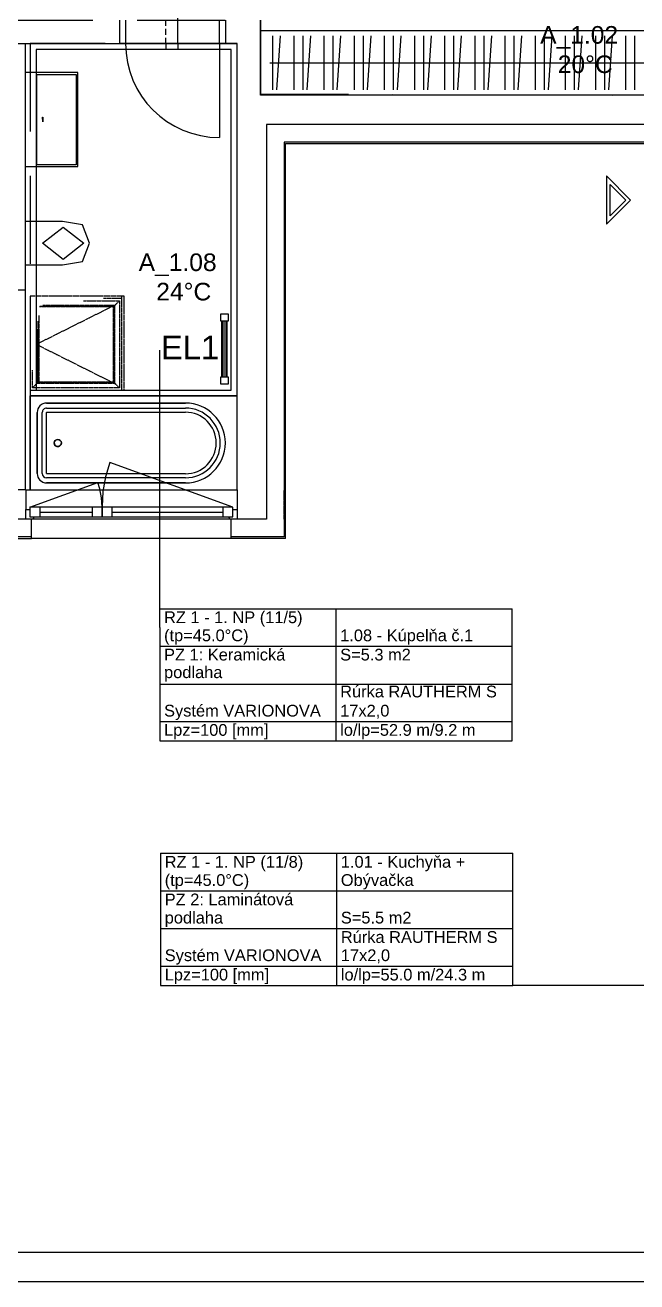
# Model space of a CAD drawing. Header units: millimetres. Extents: x -9498 to 115159, y -2045 to 31741.
# Drawn here: x 4779 to 9989, y -1682 to 9016 of the extents above; entities that cross this region are included whole.
import ezdxf

# ---------------------------------------------------------------- set-up
doc = ezdxf.new("R2010")
doc.units = ezdxf.units.MM
for name, pattern in [('__IARKOVAN___3MM', [6, 3, -3]), ('BODKO__IARKOVAN___3MM', [5, 3, -1, 0, -1]), ('DASH', [75, 50, -25]), ('NAD_ROVINOU_REZU__VIDITE__N___', [6, 3, -1.5, 0, -1.5])]:
    doc.linetypes.add(name, pattern=pattern)
for name, color, linetype in [('DXF_LAYER', 1, 'Continuous'), ('ODVODN__POTRUBIE___PODL__VYK_', 7, 'Continuous'), ('PODLAHOVKA', 7, 'Continuous'), ('POLO_KY', 7, 'Continuous'), ('PR_VODN__POTRUBIE___PODL__VYK_', 7, 'Continuous'), ('TABU_KY', 7, 'Continuous'), ('UK_REBRIK', 94, 'Continuous'), ('vyk-vratka-ZARIADENIE', 7, 'Continuous'), ('Z_NA_PRECHODOV_CH_POTRUB_', 7, 'Continuous')]:
    doc.layers.add(name, color=color, linetype=linetype)
doc.layers.add('NETLAC', color=6, linetype='Continuous', plot=False)
doc.layers.add('OKRAJOV__DILAT_CIA_PDL', color=2, linetype='Continuous', lineweight=30)
doc.styles.add('ARIAL', font='arial.ttf')
doc.styles.add('ISOCPEUR', font='arial.ttf')

# ---------------------------------------------------------------- blocks, each defined once
blk = doc.blocks.new('podklad')
at = {"layer": 'DXF_LAYER', "color": 8, "linetype": 'Continuous'}
for p, q in [((15421.995805, -11397.883266), (15421.995805, -11197.883266)), ((15471.995805, -11197.883266), (15471.995805, -11397.883266)), ((16271.995805, -11397.883266), (16271.995805, -11197.883266)), ((16321.995805, -11197.883266), (16321.995805, -11397.883266)), ((16621.995805, -11837.883266), (16621.995805, -11197.883266)), ((16621.995805, -11837.883266), (16621.995805, -11287.883266)), ((16621.995805, -11287.883266), (20121.996293, -11287.883266)), ((16726.995805, -11792.883266), (16726.995805, -11332.883266)), ((16760.951859, -11792.32272), (16793.03975, -11333.443813)), ((16906.996293, -11792.883266), (16906.996293, -11332.883266)), ((16983.919145, -11792.883266), (16983.919145, -11332.883266)), ((17017.875199, -11792.32272), (17049.96309, -11333.443813)), ((17163.919145, -11792.883266), (17163.919145, -11332.883266)), ((17240.841996, -11792.883266), (17240.841996, -11332.883266)), ((17274.798051, -11792.32272), (17306.885942, -11333.443813)), ((17420.841996, -11792.883266), (17420.841996, -11332.883266)), ((17497.764848, -11792.883266), (17497.764848, -11332.883266)), ((17531.720902, -11792.32272), (17563.808793, -11333.443813)), ((17677.764848, -11792.883266), (17677.764848, -11332.883266)), ((17754.687699, -11792.883266), (17754.687699, -11332.883266)), ((17788.643754, -11792.32272), (17820.732621, -11333.443813)), ((17934.687699, -11792.883266), (17934.687699, -11332.883266)), ((18011.611527, -11792.883266), (18011.611527, -11332.883266)), ((18045.567582, -11792.32272), (18077.655473, -11333.443813)), ((18191.611527, -11792.883266), (18191.611527, -11332.883266)), ((18268.534379, -11792.883266), (18268.534379, -11332.883266)), ((18302.490434, -11792.32272), (18334.578324, -11333.443813)), ((18448.534379, -11792.883266), (18448.534379, -11332.883266)), ((18525.457231, -11792.883266), (18525.457231, -11332.883266)), ((18559.413285, -11792.32272), (18591.501176, -11333.443813)), ((18705.457231, -11792.883266), (18705.457231, -11332.883266)), ((18782.380082, -11792.883266), (18782.380082, -11332.883266)), ((18816.336137, -11792.32272), (18848.424027, -11333.443813)), ((18962.380082, -11792.883266), (18962.380082, -11332.883266)), ((19039.302934, -11792.883266), (19039.302934, -11332.883266)), ((19073.259965, -11792.32272), (19105.347856, -11333.443813)), ((19219.302934, -11792.883266), (19219.302934, -11332.883266)), ((19296.226762, -11792.883266), (19296.226762, -11332.883266)), ((19330.182817, -11792.32272), (19362.270707, -11333.443813)), ((19476.226762, -11792.883266), (19476.226762, -11332.883266)), ((19553.149613, -11792.883266), (19553.149613, -11332.883266)), ((19587.105668, -11792.32272), (19619.193559, -11333.443813)), ((19733.149613, -11792.883266), (19733.149613, -11332.883266)), ((19810.072465, -11792.883266), (19810.072465, -11332.883266)), ((14466.995805, -11397.883266), (15421.995805, -11397.883266)), ((14616.995805, -11397.883266), (14616.995805, -13497.882778)), ((15471.995805, -11397.883266), (15421.995805, -11397.883266)), ((16271.995805, -11397.883266), (15471.995805, -11397.883266)), ((16321.995805, -11397.883266), (16271.995805, -11397.883266)), ((16271.995805, -11397.883266), (16271.995805, -12197.883266)), ((16321.995805, -11397.883266), (16421.995805, -11397.883266)), ((16421.995805, -15197.882778), (16421.995805, -11397.883266)), ((15066.995805, -11645.383266), (14616.995805, -11645.383266)), ((14716.995805, -11660.383266), (15052.488481, -11660.383266)), ((14716.995805, -12430.383266), (14716.995805, -11660.383266)), ((15052.488481, -11660.383266), (15052.488481, -12430.383266)), ((15066.995805, -12445.383266), (15066.995805, -11645.383266)), ((16701.995805, -11562.883266), (20041.996293, -11562.883266)), ((20121.996293, -11837.883266), (16621.995805, -11837.883266)), ((20121.996293, -11837.883266), (16621.995805, -11837.883266)), ((16671.995805, -12087.883266), (16671.995805, -15447.882778)), ((20071.996293, -12087.883266), (16671.995805, -12087.883266)), ((16821.996293, -12237.883266), (16821.996293, -15597.882778)), ((19921.996293, -12237.883266), (16821.996293, -12237.883266)), ((16833.996293, -15609.882778), (16833.996293, -12249.883266)), ((16833.996293, -12249.883266), (20071.996293, -12249.883266)), ((14616.995805, -12445.383266), (15066.995805, -12445.383266)), ((15052.488481, -12430.383266), (14716.995805, -12430.383266)), ((19773.996293, -12730.882778), (19568.266801, -12525.153774)), ((19568.266801, -12525.153774), (19568.266801, -12936.61227)), ((19598.266801, -12597.579556), (19731.569535, -12730.882778)), ((19598.266801, -12864.186001), (19598.266801, -12597.579556)), ((19568.266801, -12936.61227), (19773.996293, -12730.882778)), ((19731.569535, -12730.882778), (19598.266801, -12864.186001)), ((14934.495805, -12913.905239), (14616.995805, -12913.905239)), ((14616.995805, -13281.860317), (14934.495805, -13281.860317)), ((14616.995805, -13497.882778), (14466.995805, -13497.882778)), ((14616.995805, -13497.882778), (14616.995805, -15197.882778)), ((14659.495805, -15197.882778), (14659.495805, -14397.882778)), ((14659.495805, -14397.882778), (16421.995805, -14397.882778)), ((16421.995805, -14397.882778), (14659.495805, -14397.882778)), ((14659.495805, -14397.882778), (14659.495805, -15197.882778)), ((14719.495805, -15057.882778), (14719.495805, -14537.882778)), ((14719.495805, -14537.882778), (14719.495805, -15057.882778)), ((14719.495805, -15057.882778), (14719.495805, -14537.882778)), ((14762.639359, -15057.882778), (14762.639359, -14537.882778)), ((14797.370317, -15057.882778), (14797.370317, -14537.882778)), ((14799.495805, -14457.882778), (15981.995805, -14457.882778)), ((15981.995805, -14457.882778), (14799.495805, -14457.882778)), ((14799.495805, -14457.882778), (15981.995805, -14457.882778)), ((14799.495805, -14501.026333), (15981.995805, -14501.026333)), ((14799.495805, -14535.75729), (15981.995805, -14535.75729)), ((16385.995805, -15343.882778), (15339.178422, -14962.872524)), ((15981.995805, -15060.008266), (14799.495805, -15060.008266)), ((14657.995805, -15343.882778), (15234.966996, -15133.88229)), ((15981.995805, -15094.739224), (14799.495805, -15094.739224)), ((14799.495805, -15137.882778), (15981.995805, -15137.882778)), ((14799.495805, -15137.882778), (15981.995805, -15137.882778)), ((15981.995805, -15137.882778), (14799.495805, -15137.882778)), ((14621.995805, -15197.882778), (14509.495805, -15197.882778)), ((14621.995805, -15197.882778), (16421.995805, -15197.882778)), ((14621.995805, -15197.882778), (14621.995805, -15363.882778)), ((16421.995805, -15197.882778), (16421.995805, -15363.882778)), ((14621.995805, -15447.882778), (14621.995805, -15363.882778)), ((14621.995805, -15363.882778), (14657.995805, -15363.882778)), ((15271.995805, -15343.882778), (14657.995805, -15343.882778)), ((14657.995805, -15343.882778), (14657.995805, -15363.882778)), ((14657.995805, -15363.882778), (14657.995805, -15427.882778)), ((14741.995805, -15343.882778), (14741.995805, -15427.882778)), ((14741.995805, -15385.882778), (15187.995805, -15385.882778)), ((15187.995805, -15343.882778), (15187.995805, -15427.882778)), ((15271.995805, -15427.882778), (15271.995805, -15343.882778)), ((16385.995805, -15343.882778), (15271.995805, -15343.882778)), ((15271.995805, -15343.882778), (15271.995805, -15427.882778)), ((15355.995805, -15343.882778), (15355.995805, -15427.882778)), ((15355.995805, -15385.882778), (16301.995805, -15385.882778)), ((16301.995805, -15343.882778), (16301.995805, -15427.882778)), ((16385.995805, -15363.882778), (16385.995805, -15343.882778)), ((16385.995805, -15427.882778), (16385.995805, -15363.882778)), ((16385.995805, -15363.882778), (16421.995805, -15363.882778)), ((16421.995805, -15363.882778), (16421.995805, -15447.882778)), ((14621.995805, -15447.882778), (13726.995805, -15447.882778)), ((14682.995805, -15447.882778), (14621.995805, -15447.882778)), ((14657.995805, -15427.882778), (14692.995805, -15427.882778)), ((14671.995805, -15609.882778), (14671.995805, -15447.882778)), ((14692.995805, -15427.882778), (14682.995805, -15447.882778)), ((16360.995805, -15447.882778), (14682.995805, -15447.882778)), ((14692.995805, -15427.882778), (15271.995805, -15427.882778)), ((15271.995805, -15427.882778), (16350.995805, -15427.882778)), ((16350.995805, -15427.882778), (16385.995805, -15427.882778)), ((16360.995805, -15447.882778), (16350.995805, -15427.882778)), ((16421.995805, -15447.882778), (16360.995805, -15447.882778)), ((16371.995805, -15609.882778), (16371.995805, -15447.882778)), ((16671.995805, -15447.882778), (16421.995805, -15447.882778)), ((14671.995805, -15597.882778), (13676.995805, -15597.882778)), ((13676.995805, -15609.882778), (14671.995805, -15609.882778)), ((16371.995805, -15609.882778), (14671.995805, -15609.882778)), ((16821.996293, -15597.882778), (16371.995805, -15597.882778)), ((16833.996293, -15609.882778), (16371.995805, -15609.882778))]:
    blk.add_line(p, q, dxfattribs=at)
at = {"layer": 'DXF_LAYER', "color": 8, "linetype": 'BODKO__IARKOVAN___3MM'}
blk.add_line((15421.995805, -11397.883266), (16321.995805, -11397.883266), dxfattribs=at)
at = {"layer": 'DXF_LAYER', "color": 8, "linetype": '__IARKOVAN___3MM'}
for p, q in [((14659.495805, -13547.882778), (14659.495805, -14347.882778)), ((15459.495805, -13547.882778), (14659.495805, -13547.882778)), ((15459.495805, -14347.882778), (15459.495805, -13547.882778)), ((14659.495805, -14347.882778), (15459.495805, -14347.882778))]:
    blk.add_line(p, q, dxfattribs=at)
at = {"layer": 'DXF_LAYER', "color": 8, "linetype": 'NAD_ROVINOU_REZU__VIDITE__N___'}
for p, q in [((15439.495805, -13567.882778), (15284.462602, -13567.882778)), ((15439.495805, -14347.882778), (15439.495805, -13550.168423)), ((14712.096391, -13957.882778), (15386.924516, -13620.458462)), ((15370.687699, -13638.61813), (14740.539262, -13638.61813)), ((14741.163774, -13633.152798), (15376.153031, -13633.152798)), ((15380.301469, -13627.077114), (14766.413774, -13627.077114)), ((15113.425981, -13587.426235), (15419.952348, -13587.426235)), ((15376.153031, -13633.152798), (15370.687699, -13638.61813)), ((15370.687699, -14277.147427), (15370.687699, -13638.61813)), ((15376.153031, -13633.152798), (15376.153031, -14282.612759)), ((15419.952348, -13587.426235), (15380.301469, -13627.077114)), ((15380.301469, -14288.688442), (15380.301469, -13627.077114)), ((15419.952348, -13587.426235), (15419.952348, -14328.339321)), ((14726.69307, -14282.612759), (14726.69307, -13759.792934)), ((14732.158402, -13711.96188), (14732.158402, -14277.147427)), ((14718.690141, -13829.83395), (14718.690141, -14288.688442)), ((14712.096391, -13957.882778), (15386.925004, -14295.308071)), ((14679.039262, -14328.339321), (14679.039262, -14176.846157)), ((14718.690141, -14288.688442), (14679.039262, -14328.339321)), ((15419.952348, -14328.339321), (14679.039262, -14328.339321)), ((14718.690141, -14288.688442), (15380.301469, -14288.688442)), ((14732.158402, -14277.147427), (14726.69307, -14282.612759)), ((14726.69307, -14282.612759), (15376.153031, -14282.612759)), ((14732.158402, -14277.147427), (15370.687699, -14277.147427)), ((15376.153031, -14282.612759), (15370.687699, -14277.147427)), ((15380.301469, -14288.688442), (15419.952348, -14328.339321)), ((14659.495805, -14347.882778), (15439.495805, -14347.882778)), ((16821.996293, -15447.882778), (16821.996293, -15197.882778))]:
    blk.add_line(p, q, dxfattribs=at)
at = {"layer": 'DXF_LAYER', "color": 8, "linetype": 'Continuous'}
for points in [[(14766.995805, -12065.383266), (14765.908891, -12025.412563), (14766.995805, -12025.383266)], [(14766.995805, -12025.383266), (14768.082719, -12065.35397), (14766.995805, -12065.383266)], [(14799.495805, -14535.75729), (14799.611527, -14540.005337), (14797.370317, -14537.882778)], [(15339.177934, -14962.872036), (15302.334184, -15085.671841), (15302.334184, -15085.671841), (15279.842973, -15211.891567), (15272.003129, -15339.859341), (15271.995805, -15343.882778)], [(14797.370317, -15057.882778), (14801.618363, -15057.767056), (14799.495805, -15060.008266)], [(15271.995805, -15343.882778), (15266.990434, -15265.640591), (15266.990434, -15265.640591), (15252.054887, -15188.674282), (15234.966996, -15133.88229)]]:
    blk.add_lwpolyline(points, dxfattribs=at)
for points in [[(15165.395707, -13097.882778, 0), (15106.729692, -12941.471157, 0), (14934.495805, -12913.905239, 0)], [(14765.325395, -13097.882778, 0), (14940.360551, -12959.871548, 0)], [(14940.360551, -12959.871548, 0), (15115.395707, -13097.882778, 0)], [(14940.360551, -13235.894009, 0), (14765.325395, -13097.882778, 0)], [(14934.495805, -13281.860317, 0), (15106.729692, -13254.294399, 0), (15165.395707, -13097.882778, 0)], [(15115.395707, -13097.882778, 0), (14940.360551, -13235.894009, 0)]]:
    blk.add_polyline3d(points, dxfattribs=at)
for centre, radius, start, end in [((16271.995805, -11397.883266), 800, 180.000005, 270.000001), ((14799.495805, -14537.882778), 80, 89.999992, 180.000001), ((14799.495805, -14537.882778), 80, 89.999992, 180.000005), ((14799.495805, -14537.882778), 80, 89.999992, 180.000005), ((14799.495805, -14537.882778), 36.856339, 89.999992, 180.000005), ((15981.995805, -14797.882778), 296.856354, 270.000001, 89.999992), ((15981.995805, -14797.882778), 262.12558, 270.000001, 89.999992), ((15981.995805, -14797.882778), 340, 270.000001, 89.999992), ((15981.995805, -14797.882778), 340, 270.000001, 89.999992), ((15981.995805, -14797.882778), 340, 270.000001, 89.999992), ((14895.16182, -14797.882778), 30, 0.00001, 180.000001), ((14895.16182, -14797.882778), 30, 180.000005, 0.00001), ((14799.495805, -15057.882778), 80, 180.000001, 270.000001), ((14799.495805, -15057.882778), 80, 180.000005, 270.000001), ((14799.495805, -15057.882778), 80, 180.000005, 270.000001), ((14799.495805, -15057.882778), 36.856339, 180.000005, 270.000001)]:
    blk.add_arc(centre, radius, start, end, dxfattribs=at)
blk = doc.blocks.new('REBRIK450')
at = {"layer": 'UK_REBRIK', "ltscale": 3}
for p, q in [((35966, 10595), (35966, 11070)), ((35973, 10595), (35973, 11070)), ((35989, 10595), (35989, 11070)), ((36005, 10595), (36005, 11070)), ((36011, 10595), (36011, 11070))]:
    blk.add_line(p, q, dxfattribs=at)
for points in [[(36018, 11070), (36018, 11133), (35955, 11133), (35955, 11070), (36018, 11070)], [(36018, 10533), (36018, 10595), (35955, 10595), (35955, 10533), (36018, 10533)]]:
    blk.add_lwpolyline(points, dxfattribs=at)
blk = doc.blocks.new('UK_VALUL')
at = {"layer": 'DXF_LAYER', "color": 8, "linetype": 'Continuous'}
blk.add_circle((5057.1, 5458.9), 30, dxfattribs=at)
blk.add_circle((5057.1, 5458.9), 30, dxfattribs=at)
at = {"layer": 'ODVODN__POTRUBIE___PODL__VYK_', "color": 172, "linetype": 'DASH'}
for q in [(5978, 9188.9), (5978, 8808.9)]:
    blk.add_line((5978, 8858.9), q, dxfattribs=at)
at = {"layer": 'OKRAJOV__DILAT_CIA_PDL', "color": 0, "linetype": 'DASH', "ltscale": 15}
for points in [[(2356.5, 9058.9), (6784, 9058.9), (6784, 8428.9), (10284, 8418.9), (10284, 8978.9), (11784, 8978.9), (11784, 10088.9), (10354, 10088.9), (10364, 12371.9), (8624, 12371.9), (8624, 12233.9), (8509, 12233.9), (8509, 13213.6), (6746.5, 13213.6), (6746.5, 11328.9), (8509, 11328.9), (8509, 11433.9), (8624, 11433.9), (8624, 10088.9), (2356.5, 10088.9), (2356.5, 9058.9)], [(6584, 5858.9), (6584, 8858.9), (4821.5, 8858.9), (4821.5, 5858.9), (6584, 5858.9)]]:
    blk.add_lwpolyline(points, dxfattribs=at)
at = {"layer": 'PODLAHOVKA', "color": 92}
blk.add_lwpolyline([(6534, 5908.9), (6534, 8808.9), (4871.5, 8808.9), (4871.5, 5908.9), (6534, 5908.9)], dxfattribs=at)
at = {"layer": 'PR_VODN__POTRUBIE___PODL__VYK_', "color": 12}
for q in [(6078, 9088.9), (6078, 8808.9)]:
    blk.add_line((6078, 8858.9), q, dxfattribs=at)
at = {"layer": 'TABU_KY'}
for p, q in [((5927, 3888.2), (5927, 6248.2)), ((5927, 4047.2), (8927, 4047.2)), ((7427, 3729.2), (7427, 4047.2)), ((5927, 3729.2), (8927, 3729.2)), ((7427, 3406.2), (7427, 3729.2)), ((5927, 3406.2), (8927, 3406.2)), ((7427, 3088.2), (7427, 3406.2)), ((5927, 3088.2), (8927, 3088.2)), ((7427, 2924.2), (7427, 3088.2)), ((5932.5, 1966.2), (8932.5, 1966.2)), ((7432.5, 1646.2), (7432.5, 1966.2)), ((5932.5, 1646.2), (8932.5, 1646.2)), ((7432.5, 1326.2), (7432.5, 1646.2)), ((5932.5, 1326.2), (8932.5, 1326.2)), ((7432.5, 1006.2), (7432.5, 1326.2)), ((5932.5, 1006.2), (8932.5, 1006.2)), ((7432.5, 841.2), (7432.5, 1006.2)), ((11494.5, 841.2), (8932.5, 841.2))]:
    blk.add_line(p, q, dxfattribs=at)
for points in [[(5927, 3888.2), (5927, 2924.2), (8927, 2924.2), (8927, 4047.2)], [(5932.5, 1966.2), (5932.5, 841.2), (8932.5, 841.2), (8932.5, 1966.2)]]:
    blk.add_lwpolyline(points, dxfattribs=at)
at = {"layer": 'Z_NA_PRECHODOV_CH_POTRUB_', "color": 2}
blk.add_line((6784, 8428.9), (6784, 8428.9), dxfattribs=at)
at = {"layer": 'UK_REBRIK', "xscale": -1, "rotation": 1.577624990645177e-06}
blk.add_blockref('REBRIK450', (42464.2, -4573.7), dxfattribs=at)
at = {"layer": 'DXF_LAYER', "color": 8, "style": 'ISOCPEUR'}
for s, p in [('A_1.02', (9165.1, 8857.8)), ('20°C', (9315.1, 8607.8)), ('A_1.08', (5745.6, 6922.3)), ('24°C', (5895.6, 6672.3))]:
    blk.add_text(s, height=150, dxfattribs=at).set_placement(p)
at = {"layer": 'POLO_KY', "color": 7, "style": 'ARIAL'}
blk.add_text('EL1', height=200, dxfattribs=at).set_placement((5934.3, 6171.8))
at = {"layer": 'TABU_KY', "style": 'ARIAL'}
for s, p in [('RZ 1 - 1. NP (11/5) ', (5962, 3925.2)), ('(tp=45.0°C)', (5962, 3771.2)), ('1.08 - Kúpelňa č.1', (7462, 3771.2)), ('PZ 1: Keramická', (5962, 3607.2)), ('S=5.3 m2', (7462, 3607.2)), ('podlaha', (5962, 3457.2)), ('Rúrka RAUTHERM S', (7462, 3293.2)), ('Systém VARIONOVA', (5962, 3130.2)), ('17x2,0', (7462, 3130.2)), ('Lpz=100 [mm]', (5962, 2966.2)), ('lo/lp=52.9 m/9.2 m', (7462, 2966.2)), ('RZ 1 - 1. NP (11/8) ', (5967.5, 1843.2)), ('1.01 - Kuchyňa +', (7467.5, 1843.2)), ('(tp=45.0°C)', (5967.5, 1688.2)), ('Obývačka', (7467.5, 1688.2)), ('PZ 2: Laminátová', (5967.5, 1523.2)), ('podlaha ', (5967.5, 1368.2)), ('S=5.5 m2', (7467.5, 1368.2)), ('Rúrka RAUTHERM S', (7467.5, 1203.2)), ('Systém VARIONOVA', (5967.5, 1048.2)), ('17x2,0', (7467.5, 1048.2)), ('Lpz=100 [mm]', (5967.5, 883.2)), ('lo/lp=55.0 m/24.3 m', (7467.5, 883.2))]:
    blk.add_text(s, height=100, dxfattribs=at).set_placement(p)

msp = doc.modelspace()

# ---------------------------------------------------------------- linework, layer by layer
msp.add_lwpolyline([(-9247.905, 19067.756), (32002.095, 19067.756), (32002.095, -1432.244), (-9247.905, -1432.244)], close=True)
at = {"layer": 'NETLAC'}
msp.add_lwpolyline([(-9497.905, 19317.756), (32252.095, 19317.756), (32252.095, -1682.244), (-9497.905, -1682.244)], close=True, dxfattribs=at)

# ---------------------------------------------------------------- block references
at = {"linetype": 'Continuous'}
msp.add_blockref('podklad', (-9838.044, 20256.763), dxfattribs=at)
at = {"layer": 'vyk-vratka-ZARIADENIE'}
msp.add_blockref('UK_VALUL', (0, 0), dxfattribs=at)

doc.saveas('drawing.dxf')
